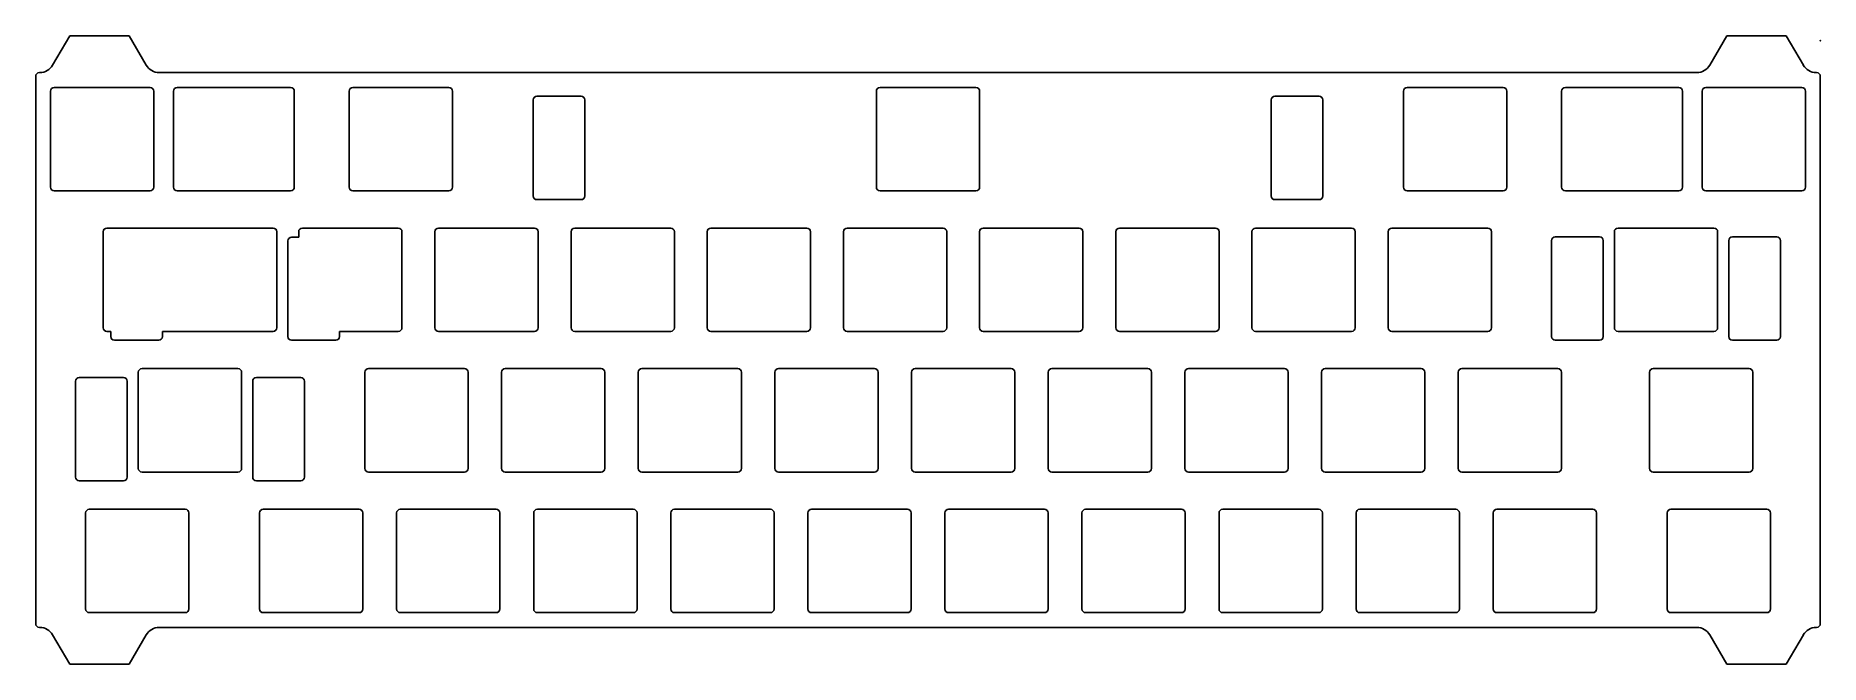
# Model space of a CAD drawing. Header units: centimetres. Extents: x -24.2 to 0, y -8.4 to 0.1.
import ezdxf

# ---------------------------------------------------------------- set-up
doc = ezdxf.new("R2010")
doc.units = ezdxf.units.CM
doc.header["$MEASUREMENT"] = 0
doc.layers.add('goonsite v2_Sketch1', color=7, linetype='Continuous')

msp = doc.modelspace()

# ---------------------------------------------------------------- linework, layer by layer
at = {"layer": 'goonsite v2_Sketch1'}
for p, q in [((-23.954, -0.332), (-23.723, 0.068)), ((-23.723, 0.068), (-22.916, 0.068)), ((-22.916, 0.068), (-22.685, -0.332)), ((-1.499, -0.332), (-1.268, 0.068)), ((-1.268, 0.068), (-0.461, 0.068)), ((-0.461, 0.068), (-0.23, -0.332)), ((-24.184, -7.897), (-24.184, -0.483)), ((-24.134, -0.433), (-24.127, -0.433)), ((-22.512, -0.433), (-1.672, -0.433)), ((-0.057, -0.433), (-0.05, -0.433)), ((0, -0.483), (0, -7.897)), ((-23.984, -1.983), (-23.984, -0.683)), ((-23.934, -0.633), (-22.634, -0.633)), ((-22.584, -0.683), (-22.584, -1.983)), ((-22.317, -0.683), (-22.317, -1.983)), ((-20.729, -0.633), (-22.267, -0.633)), ((-20.679, -1.983), (-20.679, -0.683)), ((-19.936, -0.683), (-19.936, -1.983)), ((-18.586, -0.633), (-19.886, -0.633)), ((-18.536, -1.983), (-18.536, -0.683)), ((-12.792, -0.683), (-12.792, -1.983)), ((-11.442, -0.633), (-12.742, -0.633)), ((-11.392, -1.983), (-11.392, -0.683)), ((-5.648, -0.683), (-5.648, -1.983)), ((-4.298, -0.633), (-5.598, -0.633)), ((-4.248, -1.983), (-4.248, -0.683)), ((-3.505, -0.683), (-3.505, -1.983)), ((-1.917, -0.633), (-3.455, -0.633)), ((-1.867, -1.983), (-1.867, -0.683)), ((-1.6, -0.683), (-1.6, -1.983)), ((-0.25, -0.633), (-1.55, -0.633)), ((-0.2, -1.983), (-0.2, -0.683)), ((-17.442, -0.803), (-17.442, -2.103)), ((-16.792, -0.753), (-17.392, -0.753)), ((-16.742, -2.103), (-16.742, -0.803)), ((-7.442, -0.803), (-7.442, -2.103)), ((-6.792, -0.753), (-7.392, -0.753)), ((-6.742, -2.103), (-6.742, -0.803)), ((-22.634, -2.033), (-23.934, -2.033)), ((-22.267, -2.033), (-20.729, -2.033)), ((-19.886, -2.033), (-18.586, -2.033)), ((-17.392, -2.152), (-16.792, -2.152)), ((-12.742, -2.033), (-11.442, -2.033)), ((-7.392, -2.152), (-6.792, -2.152)), ((-5.598, -2.033), (-4.298, -2.033)), ((-3.455, -2.033), (-1.917, -2.033)), ((-1.55, -2.033), (-0.25, -2.033)), ((-23.269, -2.588), (-23.269, -3.888)), ((-20.967, -2.538), (-23.219, -2.538)), ((-20.917, -3.888), (-20.917, -2.588)), ((-20.62, -2.588), (-20.62, -2.662)), ((-19.27, -2.538), (-20.57, -2.538)), ((-19.22, -3.888), (-19.22, -2.588)), ((-18.775, -2.588), (-18.775, -3.888)), ((-17.425, -2.538), (-18.725, -2.538)), ((-17.375, -3.888), (-17.375, -2.588)), ((-16.929, -2.588), (-16.929, -3.888)), ((-15.579, -2.538), (-16.879, -2.538)), ((-15.529, -3.888), (-15.529, -2.588)), ((-15.084, -2.588), (-15.084, -3.888)), ((-13.734, -2.538), (-15.034, -2.538)), ((-13.684, -3.888), (-13.684, -2.588)), ((-13.238, -2.588), (-13.238, -3.888)), ((-11.888, -2.538), (-13.188, -2.538)), ((-11.838, -3.888), (-11.838, -2.588)), ((-11.393, -2.588), (-11.393, -3.888)), ((-10.043, -2.538), (-11.343, -2.538)), ((-9.993, -3.888), (-9.993, -2.588)), ((-9.547, -2.588), (-9.547, -3.888)), ((-8.197, -2.538), (-9.497, -2.538)), ((-8.147, -3.888), (-8.147, -2.588)), ((-7.702, -2.588), (-7.702, -3.888)), ((-6.352, -2.538), (-7.652, -2.538)), ((-6.302, -3.888), (-6.302, -2.588)), ((-5.856, -2.588), (-5.856, -3.888)), ((-4.506, -2.538), (-5.806, -2.538)), ((-4.456, -3.888), (-4.456, -2.588)), ((-2.991, -2.657), (-3.591, -2.657)), ((-2.791, -2.588), (-2.791, -3.888)), ((-1.441, -2.538), (-2.741, -2.538)), ((-1.391, -3.888), (-1.391, -2.588)), ((-0.591, -2.657), (-1.191, -2.657)), ((-20.767, -2.713), (-20.767, -4.008)), ((-20.62, -2.662), (-20.717, -2.662)), ((-3.641, -2.708), (-3.641, -4.008)), ((-2.941, -4.008), (-2.941, -2.708)), ((-1.241, -2.708), (-1.241, -4.008)), ((-0.541, -4.008), (-0.541, -2.708)), ((-23.219, -3.938), (-23.167, -3.938)), ((-23.167, -3.938), (-23.167, -4.008)), ((-23.117, -4.058), (-22.517, -4.058)), ((-22.467, -4.008), (-22.467, -3.938)), ((-22.467, -3.938), (-20.967, -3.938)), ((-20.717, -4.058), (-20.117, -4.058)), ((-20.067, -3.938), (-19.27, -3.938)), ((-20.067, -4.008), (-20.067, -3.938)), ((-18.725, -3.938), (-17.425, -3.938)), ((-16.879, -3.938), (-15.579, -3.938)), ((-15.034, -3.938), (-13.734, -3.938)), ((-13.188, -3.938), (-11.888, -3.938)), ((-11.343, -3.938), (-10.043, -3.938)), ((-9.497, -3.938), (-8.197, -3.938)), ((-7.652, -3.938), (-6.352, -3.938)), ((-5.806, -3.938), (-4.506, -3.938)), ((-3.591, -4.058), (-2.991, -4.058)), ((-2.741, -3.938), (-1.441, -3.938)), ((-1.191, -4.058), (-0.591, -4.058)), ((-22.993, -4.562), (-23.593, -4.562)), ((-22.793, -4.492), (-22.793, -5.793)), ((-21.443, -4.442), (-22.743, -4.442)), ((-21.393, -5.793), (-21.393, -4.492)), ((-20.593, -4.562), (-21.193, -4.562)), ((-19.724, -4.492), (-19.724, -5.793)), ((-18.374, -4.442), (-19.674, -4.442)), ((-18.324, -5.793), (-18.324, -4.492)), ((-17.872, -4.492), (-17.872, -5.793)), ((-16.522, -4.442), (-17.822, -4.442)), ((-16.472, -5.793), (-16.472, -4.492)), ((-16.02, -4.492), (-16.02, -5.793)), ((-14.67, -4.442), (-15.97, -4.442)), ((-14.62, -5.793), (-14.62, -4.492)), ((-14.168, -4.492), (-14.168, -5.793)), ((-12.818, -4.442), (-14.118, -4.442)), ((-12.768, -5.793), (-12.768, -4.492)), ((-12.316, -4.492), (-12.316, -5.793)), ((-10.966, -4.442), (-12.266, -4.442)), ((-10.916, -5.793), (-10.916, -4.492)), ((-10.464, -4.492), (-10.464, -5.793)), ((-9.114, -4.442), (-10.414, -4.442)), ((-9.064, -5.793), (-9.064, -4.492)), ((-8.611, -4.492), (-8.611, -5.793)), ((-7.261, -4.442), (-8.561, -4.442)), ((-7.211, -5.793), (-7.211, -4.492)), ((-6.759, -4.492), (-6.759, -5.793)), ((-5.409, -4.442), (-6.709, -4.442)), ((-5.359, -5.793), (-5.359, -4.492)), ((-4.907, -4.492), (-4.907, -5.793)), ((-3.557, -4.442), (-4.857, -4.442)), ((-3.507, -5.793), (-3.507, -4.492)), ((-2.314, -4.492), (-2.314, -5.793)), ((-0.964, -4.442), (-2.264, -4.442)), ((-0.914, -5.793), (-0.914, -4.492)), ((-23.643, -4.613), (-23.643, -5.913)), ((-22.943, -5.913), (-22.943, -4.613)), ((-21.243, -4.613), (-21.243, -5.913)), ((-20.543, -5.913), (-20.543, -4.613)), ((-23.593, -5.963), (-22.993, -5.963)), ((-22.743, -5.843), (-21.443, -5.843)), ((-21.193, -5.963), (-20.593, -5.963)), ((-19.674, -5.843), (-18.374, -5.843)), ((-17.822, -5.843), (-16.522, -5.843)), ((-15.97, -5.843), (-14.67, -5.843)), ((-14.118, -5.843), (-12.818, -5.843)), ((-12.266, -5.843), (-10.966, -5.843)), ((-10.414, -5.843), (-9.114, -5.843)), ((-8.561, -5.843), (-7.261, -5.843)), ((-6.709, -5.843), (-5.409, -5.843)), ((-4.857, -5.843), (-3.557, -5.843)), ((-2.264, -5.843), (-0.964, -5.843)), ((-23.508, -6.398), (-23.508, -7.698)), ((-22.157, -6.348), (-23.457, -6.348)), ((-22.108, -7.698), (-22.108, -6.398)), ((-21.15, -6.398), (-21.15, -7.698)), ((-19.8, -6.348), (-21.1, -6.348)), ((-19.75, -7.698), (-19.75, -6.398)), ((-19.293, -6.398), (-19.293, -7.698)), ((-17.943, -6.348), (-19.243, -6.348)), ((-17.893, -7.698), (-17.893, -6.398)), ((-17.435, -6.398), (-17.435, -7.698)), ((-16.085, -6.348), (-17.385, -6.348)), ((-16.035, -7.698), (-16.035, -6.398)), ((-15.578, -6.398), (-15.578, -7.698)), ((-14.228, -6.348), (-15.528, -6.348)), ((-14.178, -7.698), (-14.178, -6.398)), ((-13.721, -6.398), (-13.721, -7.698)), ((-12.371, -6.348), (-13.671, -6.348)), ((-12.321, -7.698), (-12.321, -6.398)), ((-11.863, -6.398), (-11.863, -7.698)), ((-10.513, -6.348), (-11.813, -6.348)), ((-10.463, -7.698), (-10.463, -6.398)), ((-10.006, -6.398), (-10.006, -7.698)), ((-8.656, -6.348), (-9.956, -6.348)), ((-8.606, -7.698), (-8.606, -6.398)), ((-8.148, -6.398), (-8.148, -7.698)), ((-6.798, -6.348), (-8.098, -6.348)), ((-6.748, -7.698), (-6.748, -6.398)), ((-6.291, -6.398), (-6.291, -7.698)), ((-4.941, -6.348), (-6.241, -6.348)), ((-4.891, -7.698), (-4.891, -6.398)), ((-4.434, -6.398), (-4.434, -7.698)), ((-3.084, -6.348), (-4.384, -6.348)), ((-3.034, -7.698), (-3.034, -6.398)), ((-2.076, -6.398), (-2.076, -7.698)), ((-0.726, -6.348), (-2.026, -6.348)), ((-0.676, -7.698), (-0.676, -6.398)), ((-24.127, -7.947), (-24.134, -7.947)), ((-23.457, -7.748), (-22.157, -7.748)), ((-1.672, -7.947), (-22.512, -7.947)), ((-21.1, -7.748), (-19.8, -7.748)), ((-19.243, -7.748), (-17.943, -7.748)), ((-17.385, -7.748), (-16.085, -7.748)), ((-15.528, -7.748), (-14.228, -7.748)), ((-13.671, -7.748), (-12.371, -7.748)), ((-11.813, -7.748), (-10.513, -7.748)), ((-9.956, -7.748), (-8.656, -7.748)), ((-8.098, -7.748), (-6.798, -7.748)), ((-6.241, -7.748), (-4.941, -7.748)), ((-4.384, -7.748), (-3.084, -7.748)), ((-2.026, -7.748), (-0.726, -7.748)), ((-0.05, -7.947), (-0.057, -7.947)), ((-23.723, -8.448), (-23.954, -8.048)), ((-22.685, -8.048), (-22.916, -8.448)), ((-1.268, -8.448), (-1.499, -8.048)), ((-0.23, -8.048), (-0.461, -8.448)), ((-22.916, -8.448), (-23.723, -8.448)), ((-0.461, -8.448), (-1.268, -8.448))]:
    msp.add_line(p, q, dxfattribs=at)
at = {"layer": 'goonsite v2_Sketch1', "extrusion": (0, 0, -1)}
for centre, start, end in [((24.134, -0.483), 360, 90), ((0.05, -0.483), 90, 180), ((23.934, -0.683), 0, 90), ((22.634, -0.683), 90, 180), ((23.934, -1.983), 270, 0), ((22.634, -1.983), 180, 270), ((24.134, -7.897), 270, 0), ((0.05, -7.897), 180, 270)]:
    msp.add_arc(centre, 0.05, start, end, dxfattribs=at)
at = {"layer": 'goonsite v2_Sketch1'}
for centre, radius, start, end in [((-24.127, -0.232), 0.2, 270, 330), ((-22.512, -0.232), 0.2, 210, 270), ((-1.672, -0.232), 0.2, 270, 330), ((-0.057, -0.232), 0.2, 210, 270), ((-22.267, -0.683), 0.05, 90, 180), ((-20.729, -0.683), 0.05, 360, 90), ((-19.886, -0.683), 0.05, 90, 180), ((-18.586, -0.683), 0.05, 360, 90), ((-12.742, -0.683), 0.05, 90, 180), ((-11.442, -0.683), 0.05, 0, 90), ((-5.598, -0.683), 0.05, 90, 180), ((-4.298, -0.683), 0.05, 360, 90), ((-3.455, -0.683), 0.05, 90, 180), ((-1.917, -0.683), 0.05, 0, 90), ((-1.55, -0.683), 0.05, 90, 180), ((-0.25, -0.683), 0.05, 0, 90), ((-17.392, -0.803), 0.05, 90, 180), ((-16.792, -0.803), 0.05, 360, 90), ((-7.392, -0.803), 0.05, 90, 180), ((-6.792, -0.803), 0.05, 360, 90), ((-22.267, -1.983), 0.05, 180, 270), ((-20.729, -1.983), 0.05, 270, 360), ((-19.886, -1.983), 0.05, 180, 270), ((-18.586, -1.983), 0.05, 270, 360), ((-17.392, -2.103), 0.05, 180, 270), ((-16.792, -2.103), 0.05, 270, 0), ((-12.742, -1.983), 0.05, 180, 270), ((-11.442, -1.983), 0.05, 270, 360), ((-7.392, -2.103), 0.05, 180, 270), ((-6.792, -2.103), 0.05, 270, 360), ((-5.598, -1.983), 0.05, 180, 270), ((-4.298, -1.983), 0.05, 270, 360), ((-3.455, -1.983), 0.05, 180, 270), ((-1.917, -1.983), 0.05, 270, 0), ((-1.55, -1.983), 0.05, 180, 270), ((-0.25, -1.983), 0.05, 270, 0), ((-23.219, -2.588), 0.05, 90, 180), ((-20.967, -2.588), 0.05, 360, 90), ((-20.57, -2.588), 0.05, 90, 180), ((-19.27, -2.588), 0.05, 360, 90), ((-18.725, -2.588), 0.05, 90, 180), ((-17.425, -2.588), 0.05, 0, 90), ((-16.879, -2.588), 0.05, 90, 180), ((-15.579, -2.588), 0.05, 360, 90), ((-15.034, -2.588), 0.05, 90, 180), ((-13.734, -2.588), 0.05, 360, 90), ((-13.188, -2.588), 0.05, 90, 180), ((-11.888, -2.588), 0.05, 360, 90), ((-11.343, -2.588), 0.05, 90, 180), ((-10.043, -2.588), 0.05, 360, 90), ((-9.497, -2.588), 0.05, 90, 180), ((-8.197, -2.588), 0.05, 360, 90), ((-7.652, -2.588), 0.05, 90, 180), ((-6.352, -2.588), 0.05, 360, 90), ((-5.806, -2.588), 0.05, 90, 180), ((-4.506, -2.588), 0.05, 360, 90), ((-3.591, -2.708), 0.05, 90, 180), ((-2.991, -2.708), 0.05, 360, 90), ((-2.741, -2.588), 0.05, 90, 180), ((-1.441, -2.588), 0.05, 0, 90), ((-1.191, -2.708), 0.05, 90, 180), ((-0.591, -2.708), 0.05, 0, 90), ((-20.717, -2.713), 0.05, 90, 180), ((-23.219, -3.888), 0.05, 180, 270), ((-23.117, -4.008), 0.05, 180, 270), ((-22.517, -4.008), 0.05, 270, 0), ((-20.967, -3.888), 0.05, 270, 0), ((-20.717, -4.008), 0.05, 180, 270), ((-20.117, -4.008), 0.05, 270, 0), ((-19.27, -3.888), 0.05, 270, 0), ((-18.725, -3.888), 0.05, 180, 270), ((-17.425, -3.888), 0.05, 270, 0), ((-16.879, -3.888), 0.05, 180, 270), ((-15.579, -3.888), 0.05, 270, 0), ((-15.034, -3.888), 0.05, 180, 270), ((-13.734, -3.888), 0.05, 270, 0), ((-13.188, -3.888), 0.05, 180, 270), ((-11.888, -3.888), 0.05, 270, 0), ((-11.343, -3.888), 0.05, 180, 270), ((-10.043, -3.888), 0.05, 270, 0), ((-9.497, -3.888), 0.05, 180, 270), ((-8.197, -3.888), 0.05, 270, 0), ((-7.652, -3.888), 0.05, 180, 270), ((-6.352, -3.888), 0.05, 270, 0), ((-5.806, -3.888), 0.05, 180, 270), ((-4.506, -3.888), 0.05, 270, 0), ((-3.591, -4.008), 0.05, 180, 270), ((-2.991, -4.008), 0.05, 270, 0), ((-2.741, -3.888), 0.05, 180, 270), ((-1.441, -3.888), 0.05, 270, 360), ((-1.191, -4.008), 0.05, 180, 270), ((-0.591, -4.008), 0.05, 270, 0), ((-23.593, -4.613), 0.05, 90, 180), ((-22.993, -4.613), 0.05, 360, 90), ((-22.743, -4.492), 0.05, 90, 180), ((-21.443, -4.492), 0.05, 0, 90), ((-21.193, -4.613), 0.05, 90, 180), ((-20.593, -4.613), 0.05, 360, 90), ((-19.674, -4.492), 0.05, 90, 180), ((-18.374, -4.492), 0.05, 360, 90), ((-17.822, -4.492), 0.05, 90, 180), ((-16.522, -4.492), 0.05, 360, 90), ((-15.97, -4.492), 0.05, 90, 180), ((-14.67, -4.492), 0.05, 0, 90), ((-14.118, -4.492), 0.05, 90, 180), ((-12.818, -4.492), 0.05, 0, 90), ((-12.266, -4.492), 0.05, 90, 180), ((-10.966, -4.492), 0.05, 0, 90), ((-10.414, -4.492), 0.05, 90, 180), ((-9.114, -4.492), 0.05, 0, 90), ((-8.561, -4.492), 0.05, 90, 180), ((-7.261, -4.492), 0.05, 0, 90), ((-6.709, -4.492), 0.05, 90, 180), ((-5.409, -4.492), 0.05, 0, 90), ((-4.857, -4.492), 0.05, 90, 180), ((-3.557, -4.492), 0.05, 0, 90), ((-2.264, -4.492), 0.05, 90, 180), ((-0.964, -4.492), 0.05, 0, 90), ((-22.743, -5.793), 0.05, 180, 270), ((-21.443, -5.793), 0.05, 270, 360), ((-19.674, -5.793), 0.05, 180, 270), ((-18.374, -5.793), 0.05, 270, 0), ((-17.822, -5.793), 0.05, 180, 270), ((-16.522, -5.793), 0.05, 270, 0), ((-15.97, -5.793), 0.05, 180, 270), ((-14.67, -5.793), 0.05, 270, 0), ((-14.118, -5.793), 0.05, 180, 270), ((-12.818, -5.793), 0.05, 270, 0), ((-12.266, -5.793), 0.05, 180, 270), ((-10.966, -5.793), 0.05, 270, 0), ((-10.414, -5.793), 0.05, 180, 270), ((-9.114, -5.793), 0.05, 270, 0), ((-8.561, -5.793), 0.05, 180, 270), ((-7.261, -5.793), 0.05, 270, 0), ((-6.709, -5.793), 0.05, 180, 270), ((-5.409, -5.793), 0.05, 270, 360), ((-4.857, -5.793), 0.05, 180, 270), ((-3.557, -5.793), 0.05, 270, 360), ((-2.264, -5.793), 0.05, 180, 270), ((-0.964, -5.793), 0.05, 270, 360), ((-23.593, -5.913), 0.05, 180, 270), ((-22.993, -5.913), 0.05, 270, 0), ((-21.193, -5.913), 0.05, 180, 270), ((-20.593, -5.913), 0.05, 270, 0), ((-23.457, -6.398), 0.05, 90, 180), ((-22.157, -6.398), 0.05, 360, 90), ((-21.1, -6.398), 0.05, 90, 180), ((-19.8, -6.398), 0.05, 360, 90), ((-19.243, -6.398), 0.05, 90, 180), ((-17.943, -6.398), 0.05, 360, 90), ((-17.385, -6.398), 0.05, 90, 180), ((-16.085, -6.398), 0.05, 360, 90), ((-15.528, -6.398), 0.05, 90, 180), ((-14.228, -6.398), 0.05, 360, 90), ((-13.671, -6.398), 0.05, 90, 180), ((-12.371, -6.398), 0.05, 360, 90), ((-11.813, -6.398), 0.05, 90, 180), ((-10.513, -6.398), 0.05, 0, 90), ((-9.956, -6.398), 0.05, 90, 180), ((-8.656, -6.398), 0.05, 0, 90), ((-8.098, -6.398), 0.05, 90, 180), ((-6.798, -6.398), 0.05, 0, 90), ((-6.241, -6.398), 0.05, 90, 180), ((-4.941, -6.398), 0.05, 0, 90), ((-4.384, -6.398), 0.05, 90, 180), ((-3.084, -6.398), 0.05, 0, 90), ((-2.026, -6.398), 0.05, 90, 180), ((-0.726, -6.398), 0.05, 0, 90), ((-23.457, -7.698), 0.05, 180, 270), ((-22.157, -7.698), 0.05, 270, 0), ((-21.1, -7.698), 0.05, 180, 270), ((-19.8, -7.698), 0.05, 270, 0), ((-19.243, -7.698), 0.05, 180, 270), ((-17.943, -7.698), 0.05, 270, 360), ((-17.385, -7.698), 0.05, 180, 270), ((-16.085, -7.698), 0.05, 270, 360), ((-15.528, -7.698), 0.05, 180, 270), ((-14.228, -7.698), 0.05, 270, 0), ((-13.671, -7.698), 0.05, 180, 270), ((-12.371, -7.698), 0.05, 270, 0), ((-11.813, -7.698), 0.05, 180, 270), ((-10.513, -7.698), 0.05, 270, 360), ((-9.956, -7.698), 0.05, 180, 270), ((-8.656, -7.698), 0.05, 270, 360), ((-8.098, -7.698), 0.05, 180, 270), ((-6.798, -7.698), 0.05, 270, 0), ((-6.241, -7.698), 0.05, 180, 270), ((-4.941, -7.698), 0.05, 270, 360), ((-4.384, -7.698), 0.05, 180, 270), ((-3.084, -7.698), 0.05, 270, 0), ((-2.026, -7.698), 0.05, 180, 270), ((-0.726, -7.698), 0.05, 270, 360), ((-24.127, -8.148), 0.2, 30, 90), ((-22.512, -8.148), 0.2, 90, 150), ((-1.672, -8.148), 0.2, 30, 90), ((-0.057, -8.148), 0.2, 90, 150)]:
    msp.add_arc(centre, radius, start, end, dxfattribs=at)
msp.add_point((0, 0), dxfattribs=at)

doc.saveas('drawing.dxf')
